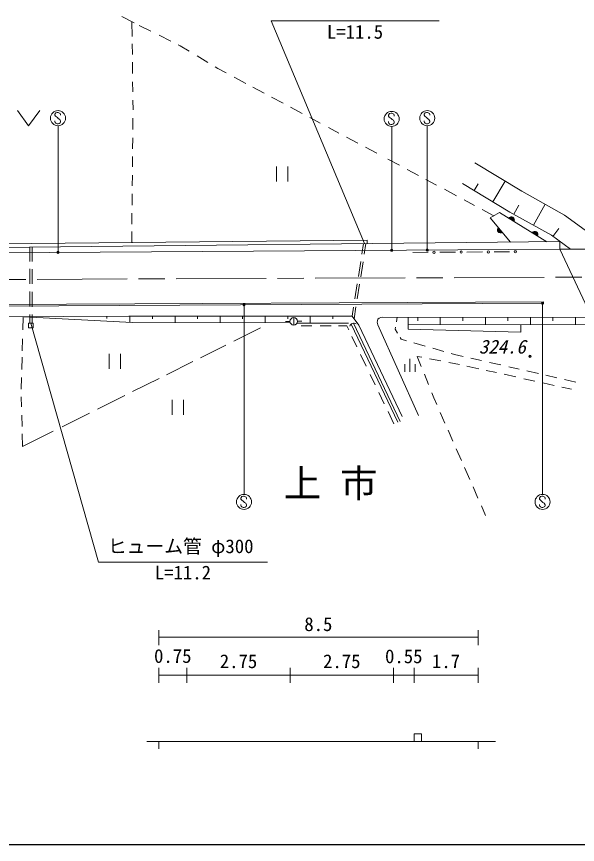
# Model space of a CAD drawing. Units: millimetres, scale not verified. Extents: x 40000 to 680000, y 20000 to 380000.
# Drawn here: x 284018 to 358686, y 205000 to 315131 of the extents above; entities that cross this region are included whole.
import ezdxf
from ezdxf.enums import TextEntityAlignment as Align

# ---------------------------------------------------------------- set-up
doc = ezdxf.new("R2010")
doc.units = ezdxf.units.MM
doc.header["$LTSCALE"] = 1000
doc.linetypes.add('CHAIN', pattern=[18.5, 12, -1.5, 3.5, -1.5])
for name, color, linetype, lineweight in [('M-BGD', 7, 'Continuous', 13), ('M-BMK', 2, 'CHAIN', 13), ('M-STR-HTXT', 7, 'Continuous', 13), ('M-STR-STR1', 1, 'Continuous', 13), ('M-STR-STR3', 7, 'Continuous', 13), ('M-STR-STRC', 7, 'Continuous', 13), ('M-TTL-BAND', 7, 'Continuous', 25)]:
    doc.layers.add(name, color=color, linetype=linetype, lineweight=lineweight)
doc.styles.add('ＭＳ ゴシック', font='')
doc.styles.get('ＭＳ ゴシック').set_extended_font_data('MS Gothic')

# ---------------------------------------------------------------- blocks, each defined once
blk = doc.blocks.new('filled_dot')
at = {"color": 0, "linetype": 'Continuous', "lineweight": -2, "const_width": 1.25}
blk.add_lwpolyline([(-0.625, 0, 1), (0.625, 0, 1)], format="xyb", close=True, dxfattribs=at)

msp = doc.modelspace()

# ---------------------------------------------------------------- linework, layer by layer
at = {"layer": 'M-BGD'}
for p, q in [((299693, 314279), (298017, 315131)), ((299402, 312495), (299378, 314426)), ((300323, 313960), (301889, 313186)), ((302998, 312639), (304538, 311879)), ((299432, 310079), (299414, 311508)), ((305547, 311381), (305806, 311252)), ((305806, 311252), (307013, 310523)), ((308050, 309897), (309501, 309019)), ((299463, 307563), (299444, 309054)), ((310451, 308445), (310807, 308230)), ((310807, 308230), (311943, 307625)), ((299493, 305108), (299476, 306463)), ((312998, 307062), (314560, 306230)), ((315474, 305743), (316966, 304948)), ((299523, 302734), (299507, 304002)), ((317973, 304411), (319489, 303603)), ((320476, 303076), (322029, 302249)), ((284129, 302616), (285629, 300616)), ((285629, 300616), (287129, 302616)), ((299496, 300120), (299511, 301628)), ((323044, 301708), (324444, 300962)), ((325541, 300377), (326941, 299631)), ((299470, 297547), (299485, 298976)), ((327924, 299107), (329457, 298290)), ((330485, 297742), (331975, 296948)), ((299446, 295149), (299460, 296521)), ((318619, 293184), (318619, 295184)), ((320119, 295184), (320119, 293184)), ((333440, 296166), (334989, 295341)), ((345027, 295659), (351287, 291891)), ((336035, 294783), (337533, 293985)), ((299420, 292600), (299435, 294047)), ((338494, 293473), (339927, 292709)), ((349079, 293220), (347429, 290478)), ((340971, 292153), (342566, 291302)), ((343377, 292917), (349684, 289121)), ((345476, 292890), (344929, 291983)), ((351287, 291891), (356975, 288727)), ((299394, 290054), (299409, 291534)), ((343610, 290746), (344990, 290011)), ((350863, 290027), (350200, 288834)), ((354377, 290172), (352821, 287376)), ((299369, 287506), (299384, 288988)), ((345990, 289477), (347570, 288635)), ((347084, 288361), (348323, 289061)), ((348323, 289061), (354595, 285181)), ((349684, 289121), (355237, 286032)), ((356975, 288727), (363130, 284166)), ((349761, 285131), (347084, 288361)), ((299344, 285060), (299359, 286559)), ((356198, 286926), (355429, 285890)), ((276157, 284821), (330684, 285384)), ((330684, 285384), (330688, 284934)), ((355237, 286032), (357746, 284172)), ((245656, 283497), (356344, 284174)), ((245685, 284056), (356344, 285199)), ((285780, 282557), (285780, 284470)), ((286080, 282540), (286080, 284473)), ((330225, 284929), (330002, 283516)), ((330530, 284933), (330307, 283522)), ((356344, 285199), (356344, 284174)), ((336778, 283754), (338824, 283767)), ((340369, 283776), (342431, 283789)), ((343976, 283798), (346038, 283811)), ((347584, 283821), (349645, 283833)), ((329852, 282567), (329530, 280533)), ((330148, 282520), (329832, 280526)), ((285780, 279574), (285780, 281552)), ((286080, 279574), (286080, 281535)), ((329380, 279583), (329061, 277571)), ((329676, 279536), (329364, 277565)), ((285780, 276557), (285780, 278551)), ((286080, 276523), (286080, 278534)), ((250471, 276646), (354160, 277198)), ((250472, 276446), (354161, 276998)), ((328887, 276470), (328701, 275296)), ((329199, 276519), (328948, 274938)), ((354160, 277198), (354161, 276998)), ((285780, 274326), (285780, 275500)), ((286080, 274326), (286080, 275500)), ((280387, 275161), (298972, 275296)), ((284847, 273437), (284896, 275202)), ((285041, 275194), (299401, 274436)), ((285627, 273738), (285627, 274326)), ((285627, 274326), (286247, 274326)), ((286247, 274326), (286247, 273738)), ((296042, 274975), (296040, 275274)), ((298972, 275296), (328674, 275296)), ((299118, 274451), (299118, 275296)), ((299401, 274436), (320462, 274368)), ((302118, 274925), (302118, 275296)), ((305118, 274418), (305118, 275296)), ((308118, 274925), (308118, 275296)), ((311118, 274399), (311118, 275296)), ((314118, 274925), (314118, 275296)), ((317118, 274379), (317118, 275296)), ((320413, 274580), (319841, 274569)), ((320118, 274925), (320118, 275296)), ((320912, 275087), (320912, 274087)), ((321360, 274365), (328202, 274343)), ((321413, 274590), (322006, 274590)), ((323118, 274360), (323118, 275296)), ((326118, 274925), (326118, 275296)), ((328674, 275296), (329594, 274099)), ((328854, 274344), (335069, 261248)), ((332051, 274661), (332042, 274477)), ((332042, 274477), (332092, 274141)), ((332134, 274872), (332051, 274661)), ((332308, 274991), (332134, 274872)), ((332519, 275092), (332308, 274991)), ((332766, 275152), (332519, 275092)), ((332766, 275152), (360583, 275102)), ((334584, 274540), (334670, 275148)), ((336159, 273565), (336161, 275145)), ((337429, 274667), (337430, 275143)), ((340428, 274138), (340430, 275138)), ((343429, 274657), (343430, 275132)), ((346428, 274127), (346430, 275127)), ((349429, 274646), (349430, 275122)), ((352428, 274116), (352430, 275116)), ((355429, 274635), (355430, 275111)), ((358428, 274106), (358430, 275106)), ((286247, 273738), (285627, 273738)), ((312928, 271946), (316507, 273731)), ((321892, 273978), (323343, 273978)), ((324417, 273978), (325881, 273978)), ((326857, 273978), (327991, 273978)), ((327991, 273978), (328242, 273455)), ((328579, 274225), (334781, 261156)), ((329594, 274099), (335363, 261917)), ((337505, 262040), (332092, 274141)), ((334441, 273531), (334481, 273814)), ((334441, 273531), (334733, 273030)), ((336156, 274145), (360068, 274103)), ((336159, 273565), (351149, 273156)), ((351149, 273156), (351151, 274119)), ((284772, 270678), (284815, 272265)), ((328673, 272557), (329327, 271197)), ((335066, 272456), (335200, 272226)), ((335200, 272226), (335941, 272014)), ((308527, 269752), (311861, 271414)), ((336902, 271739), (338417, 271305)), ((339442, 271012), (340910, 270591)), ((284703, 268166), (284748, 269827)), ((296346, 268286), (296346, 270286)), ((297846, 270286), (297846, 268286)), ((329822, 270166), (330566, 268619)), ((337353, 269921), (337990, 269800)), ((337899, 268560), (337353, 269921)), ((341877, 270315), (342298, 270194)), ((342298, 270194), (343486, 269923)), ((303969, 267480), (307472, 269226)), ((335692, 268905), (335692, 267855)), ((336392, 269605), (336392, 267855)), ((337092, 267855), (337092, 268905)), ((338968, 269615), (340521, 269321)), ((341577, 269121), (342987, 268853)), ((344478, 269696), (345899, 269372)), ((346991, 269123), (348466, 268786)), ((343949, 268644), (345552, 268288)), ((346550, 268066), (347907, 267764)), ((349533, 268543), (350931, 268223)), ((351956, 267989), (353505, 267636)), ((284632, 265572), (284674, 267122)), ((299463, 265233), (302992, 266993)), ((331092, 267525), (331756, 266142)), ((338845, 266202), (338306, 267545)), ((348925, 267538), (350479, 267193)), ((351529, 266959), (353004, 266632)), ((354497, 267410), (355936, 267081)), ((356950, 266850), (358485, 266499)), ((354057, 266398), (355567, 266062)), ((356586, 265836), (357894, 265545)), ((284680, 263210), (284647, 264544)), ((294776, 262896), (298448, 264727)), ((332237, 265141), (332971, 263614)), ((339568, 264399), (339290, 265092)), ((339947, 263539), (339568, 264399)), ((304748, 262155), (304748, 264155)), ((306248, 264155), (306248, 262155)), ((290075, 260553), (293721, 262370)), ((333466, 262584), (334258, 260935)), ((341045, 261049), (340418, 262472)), ((284745, 260581), (284708, 262105)), ((284811, 257928), (288876, 259955)), ((342109, 258635), (341466, 260093)), ((284811, 257928), (284769, 259606)), ((343230, 256092), (342559, 257613)), ((344345, 253561), (343650, 255139)), ((345441, 251076), (344782, 252571)), ((346455, 248776), (345902, 250031))]:
    msp.add_line(p, q, dxfattribs=at)
for centre, radius in [((339596, 283772), 150), ((343204, 283794), 150), ((346811, 283816), 150), ((350418, 283838), 150), ((320912, 274587), 500), ((352362, 269940), 150), ((352362, 269940), 100)]:
    msp.add_circle(centre, radius, dxfattribs=at)
for centre, radius, start, end in [((349891, 288091), 400, 328.26627, 148.26627), ((349891, 288091), 400, 328.26627, 148.26627), ((349891, 288091), 350, 328.26627, 148.26627), ((349891, 288091), 300, 328.26627, 148.26627), ((349891, 288091), 250, 328.26627, 148.26627), ((349891, 288091), 200, 328.26627, 148.26627), ((349891, 288091), 150, 328.26627, 148.26627), ((349891, 288091), 100, 328.26627, 148.26627), ((349891, 288091), 50, 328.26627, 148.26627), ((348423, 286746), 400, 129.66076, 309.66076), ((348423, 286746), 400, 129.66076, 309.66076), ((348423, 286746), 350, 129.66076, 309.66076), ((348423, 286746), 300, 129.66076, 309.66076), ((348423, 286746), 250, 129.66076, 309.66076), ((348423, 286746), 200, 129.66076, 309.66076), ((348423, 286746), 150, 129.66076, 309.66076), ((348423, 286746), 100, 129.66076, 309.66076), ((348423, 286746), 50, 129.66076, 309.66076), ((353027, 286151), 400, 328.26627, 148.26627), ((353027, 286151), 400, 328.26627, 148.26627), ((353027, 286151), 350, 328.26627, 148.26627), ((353027, 286151), 300, 328.26627, 148.26627), ((353027, 286151), 250, 328.26627, 148.26627), ((353027, 286151), 200, 328.26627, 148.26627), ((353027, 286151), 150, 328.26627, 148.26627), ((353027, 286151), 100, 328.26627, 148.26627), ((353027, 286151), 50, 328.26627, 148.26627), ((328919, 273816), 532, 55.18563, 167.06381)]:
    msp.add_arc(centre, radius, start, end, dxfattribs=at)
at = {"layer": 'M-BMK'}
msp.add_line((268254, 280102), (366254, 280487), dxfattribs=at)
at = {"layer": 'M-STR-HTXT'}
for p, q in [((302947, 233509), (302947, 231509)), ((345447, 233509), (345447, 231509)), ((302947, 232586), (345447, 232586)), ((302947, 228509), (302947, 226509)), ((306697, 228509), (306697, 226509)), ((320447, 228509), (320447, 226509)), ((334197, 228509), (334197, 226509)), ((336947, 226509), (336947, 228509)), ((345447, 228509), (345447, 226509)), ((302947, 227509), (306697, 227509)), ((306697, 227509), (320447, 227509)), ((320447, 227509), (334197, 227509)), ((334197, 227509), (336947, 227509)), ((336947, 227509), (345447, 227509)), ((336947, 219702), (337947, 219702)), ((336947, 219702), (336947, 218702)), ((337947, 219702), (337947, 218702)), ((301361, 218702), (347768, 218702)), ((302947, 218702), (302947, 217702)), ((345447, 218702), (345447, 217702))]:
    msp.add_line(p, q, dxfattribs=at)
at = {"layer": 'M-STR-STR1'}
for q in [(387821, 284136), (360711, 274845)]:
    msp.add_line((356344, 284174), q, dxfattribs=at)
at = {"layer": 'M-STR-STR3'}
for p, q in [((317900, 314570), (340271, 314570)), ((330335, 284931), (317900, 314570)), ((285913, 274326), (294933, 242570)), ((294933, 242570), (317423, 242572))]:
    msp.add_line(p, q, dxfattribs=at)
at = {"layer": 'M-STR-STRC'}
for p, q in [((289253, 302311), (289129, 302126)), ((289129, 302126), (289132, 301995)), ((289132, 301995), (289195, 301866)), ((289195, 301866), (289451, 301684)), ((289445, 302376), (289253, 302311)), ((289567, 302374), (289445, 302376)), ((289817, 302255), (289567, 302374)), ((289880, 302124), (289817, 302255)), ((289880, 301995), (289880, 302124)), ((333674, 302214), (333550, 302030)), ((333550, 302030), (333553, 301898)), ((333553, 301898), (333616, 301769)), ((333616, 301769), (333871, 301587)), ((333866, 302280), (333674, 302214)), ((333987, 302277), (333866, 302280)), ((334237, 302159), (333987, 302277)), ((334301, 302027), (334237, 302159)), ((334301, 301898), (334301, 302027)), ((338410, 302311), (338286, 302126)), ((338286, 302126), (338289, 301995)), ((338289, 301995), (338352, 301866)), ((338352, 301866), (338607, 301684)), ((338602, 302376), (338410, 302311)), ((338723, 302374), (338602, 302376)), ((338973, 302255), (338723, 302374)), ((339037, 302124), (338973, 302255)), ((339037, 301995), (339037, 302124)), ((289132, 301147), (289129, 301268)), ((289172, 301044), (289132, 301147)), ((289256, 300933), (289172, 301044)), ((289443, 300873), (289256, 300933)), ((289577, 300873), (289443, 300873)), ((289451, 301684), (289580, 301552)), ((289677, 300902), (289577, 300873)), ((289580, 301552), (289759, 301436)), ((289819, 300994), (289677, 300902)), ((289759, 301436), (289885, 301236)), ((289880, 301126), (289819, 300994)), ((289885, 301236), (289880, 301126)), ((333553, 301050), (333550, 301171)), ((333592, 300947), (333553, 301050)), ((333676, 300837), (333592, 300947)), ((333863, 300776), (333676, 300837)), ((333998, 300776), (333863, 300776)), ((333871, 301587), (334000, 301456)), ((334098, 300805), (333998, 300776)), ((334000, 301456), (334179, 301340)), ((334240, 300897), (334098, 300805)), ((334179, 301340), (334306, 301140)), ((334301, 301029), (334240, 300897)), ((334306, 301140), (334301, 301029)), ((338289, 301147), (338286, 301268)), ((338328, 301044), (338289, 301147)), ((338412, 300933), (338328, 301044)), ((338599, 300873), (338412, 300933)), ((338734, 300873), (338599, 300873)), ((338607, 301684), (338736, 301552)), ((338834, 300902), (338734, 300873)), ((338736, 301552), (338915, 301436)), ((338976, 300994), (338834, 300902)), ((338915, 301436), (339042, 301236)), ((339037, 301126), (338976, 300994)), ((339042, 301236), (339037, 301126)), ((289537, 283765), (289537, 300614)), ((333957, 284037), (333957, 300517)), ((338693, 284066), (338693, 300614)), ((314300, 276786), (314300, 251570)), ((354044, 276997), (354044, 251570)), ((314017, 251267), (313893, 251083)), ((314209, 251333), (314017, 251267)), ((314330, 251330), (314209, 251333)), ((314580, 251212), (314330, 251330)), ((314643, 251080), (314580, 251212)), ((353760, 251267), (353637, 251083)), ((353953, 251333), (353760, 251267)), ((354074, 251330), (353953, 251333)), ((354324, 251212), (354074, 251330)), ((354387, 251080), (354324, 251212)), ((313893, 251083), (313895, 250951)), ((313895, 250103), (313893, 250224)), ((313895, 250951), (313959, 250822)), ((313935, 250000), (313895, 250103)), ((314019, 249890), (313935, 250000)), ((313959, 250822), (314214, 250640)), ((314214, 250640), (314343, 250509)), ((314343, 250509), (314522, 250393)), ((314522, 250393), (314649, 250193)), ((314643, 250082), (314583, 249950)), ((314643, 250951), (314643, 251080)), ((314649, 250193), (314643, 250082)), ((353637, 251083), (353639, 250951)), ((353639, 250103), (353637, 250224)), ((353639, 250951), (353702, 250822)), ((353679, 250000), (353639, 250103)), ((353763, 249890), (353679, 250000)), ((353702, 250822), (353958, 250640)), ((353958, 250640), (354087, 250509)), ((354087, 250509), (354266, 250393)), ((354266, 250393), (354392, 250193)), ((354387, 250082), (354327, 249950)), ((354387, 250951), (354387, 251080)), ((354392, 250193), (354387, 250082)), ((314206, 249829), (314019, 249890)), ((314340, 249829), (314206, 249829)), ((314441, 249858), (314340, 249829)), ((314583, 249950), (314441, 249858)), ((353950, 249829), (353763, 249890)), ((354084, 249829), (353950, 249829)), ((354184, 249858), (354084, 249829)), ((354327, 249950), (354184, 249858))]:
    msp.add_line(p, q, dxfattribs=at)
for centre in [(289537, 301614), (333957, 301517), (338693, 301614), (314300, 250570), (354044, 250570)]:
    msp.add_circle(centre, 1000, dxfattribs=at)
at = {"layer": 'M-TTL-BAND'}
msp.add_line((40000, 205000), (579000, 205000), dxfattribs=at)

# ---------------------------------------------------------------- block references
at = {"layer": 'M-STR-STRC', "xscale": 160, "yscale": 160}
for p, rotation in [((333957, 284037), 90), ((338693, 284066), 90), ((289537, 283765), 90), ((314300, 276786), 270), ((354044, 276997), 270)]:
    msp.add_blockref('filled_dot', p, dxfattribs=dict(at, rotation=rotation))

# ---------------------------------------------------------------- texts
at = {"layer": 'M-STR-HTXT', "style": 'ＭＳ ゴシック', "oblique": 15}
msp.add_text('324.6', height=1833, dxfattribs=at).set_placement((345558, 269748), align=Align.BOTTOM_LEFT)
at = {"layer": 'M-STR-HTXT', "style": 'ＭＳ ゴシック'}
for s, height, p in [('上 市', 3666, (319583, 250112)), ('8.5', 1833, (322322, 232837)), ('0.75', 1833, (302322, 228603)), ('2.75', 1833, (311072, 227904)), ('2.75', 1833, (324822, 227904)), ('0.55', 1833, (333072, 228562)), ('1.7', 1833, (339322, 227904))]:
    msp.add_text(s, height=height, dxfattribs=at).set_placement(p, align=Align.BOTTOM_LEFT)
at = {"layer": 'M-STR-STR3', "style": 'ＭＳ ゴシック'}
for s, p in [('L=11.5', (325336, 311632)), ('ヒューム管 φ300', (296178, 243202)), ('L=11.2', (302428, 239705))]:
    msp.add_text(s, height=1833, dxfattribs=at).set_placement(p, align=Align.BOTTOM_LEFT)

doc.saveas('drawing.dxf')
